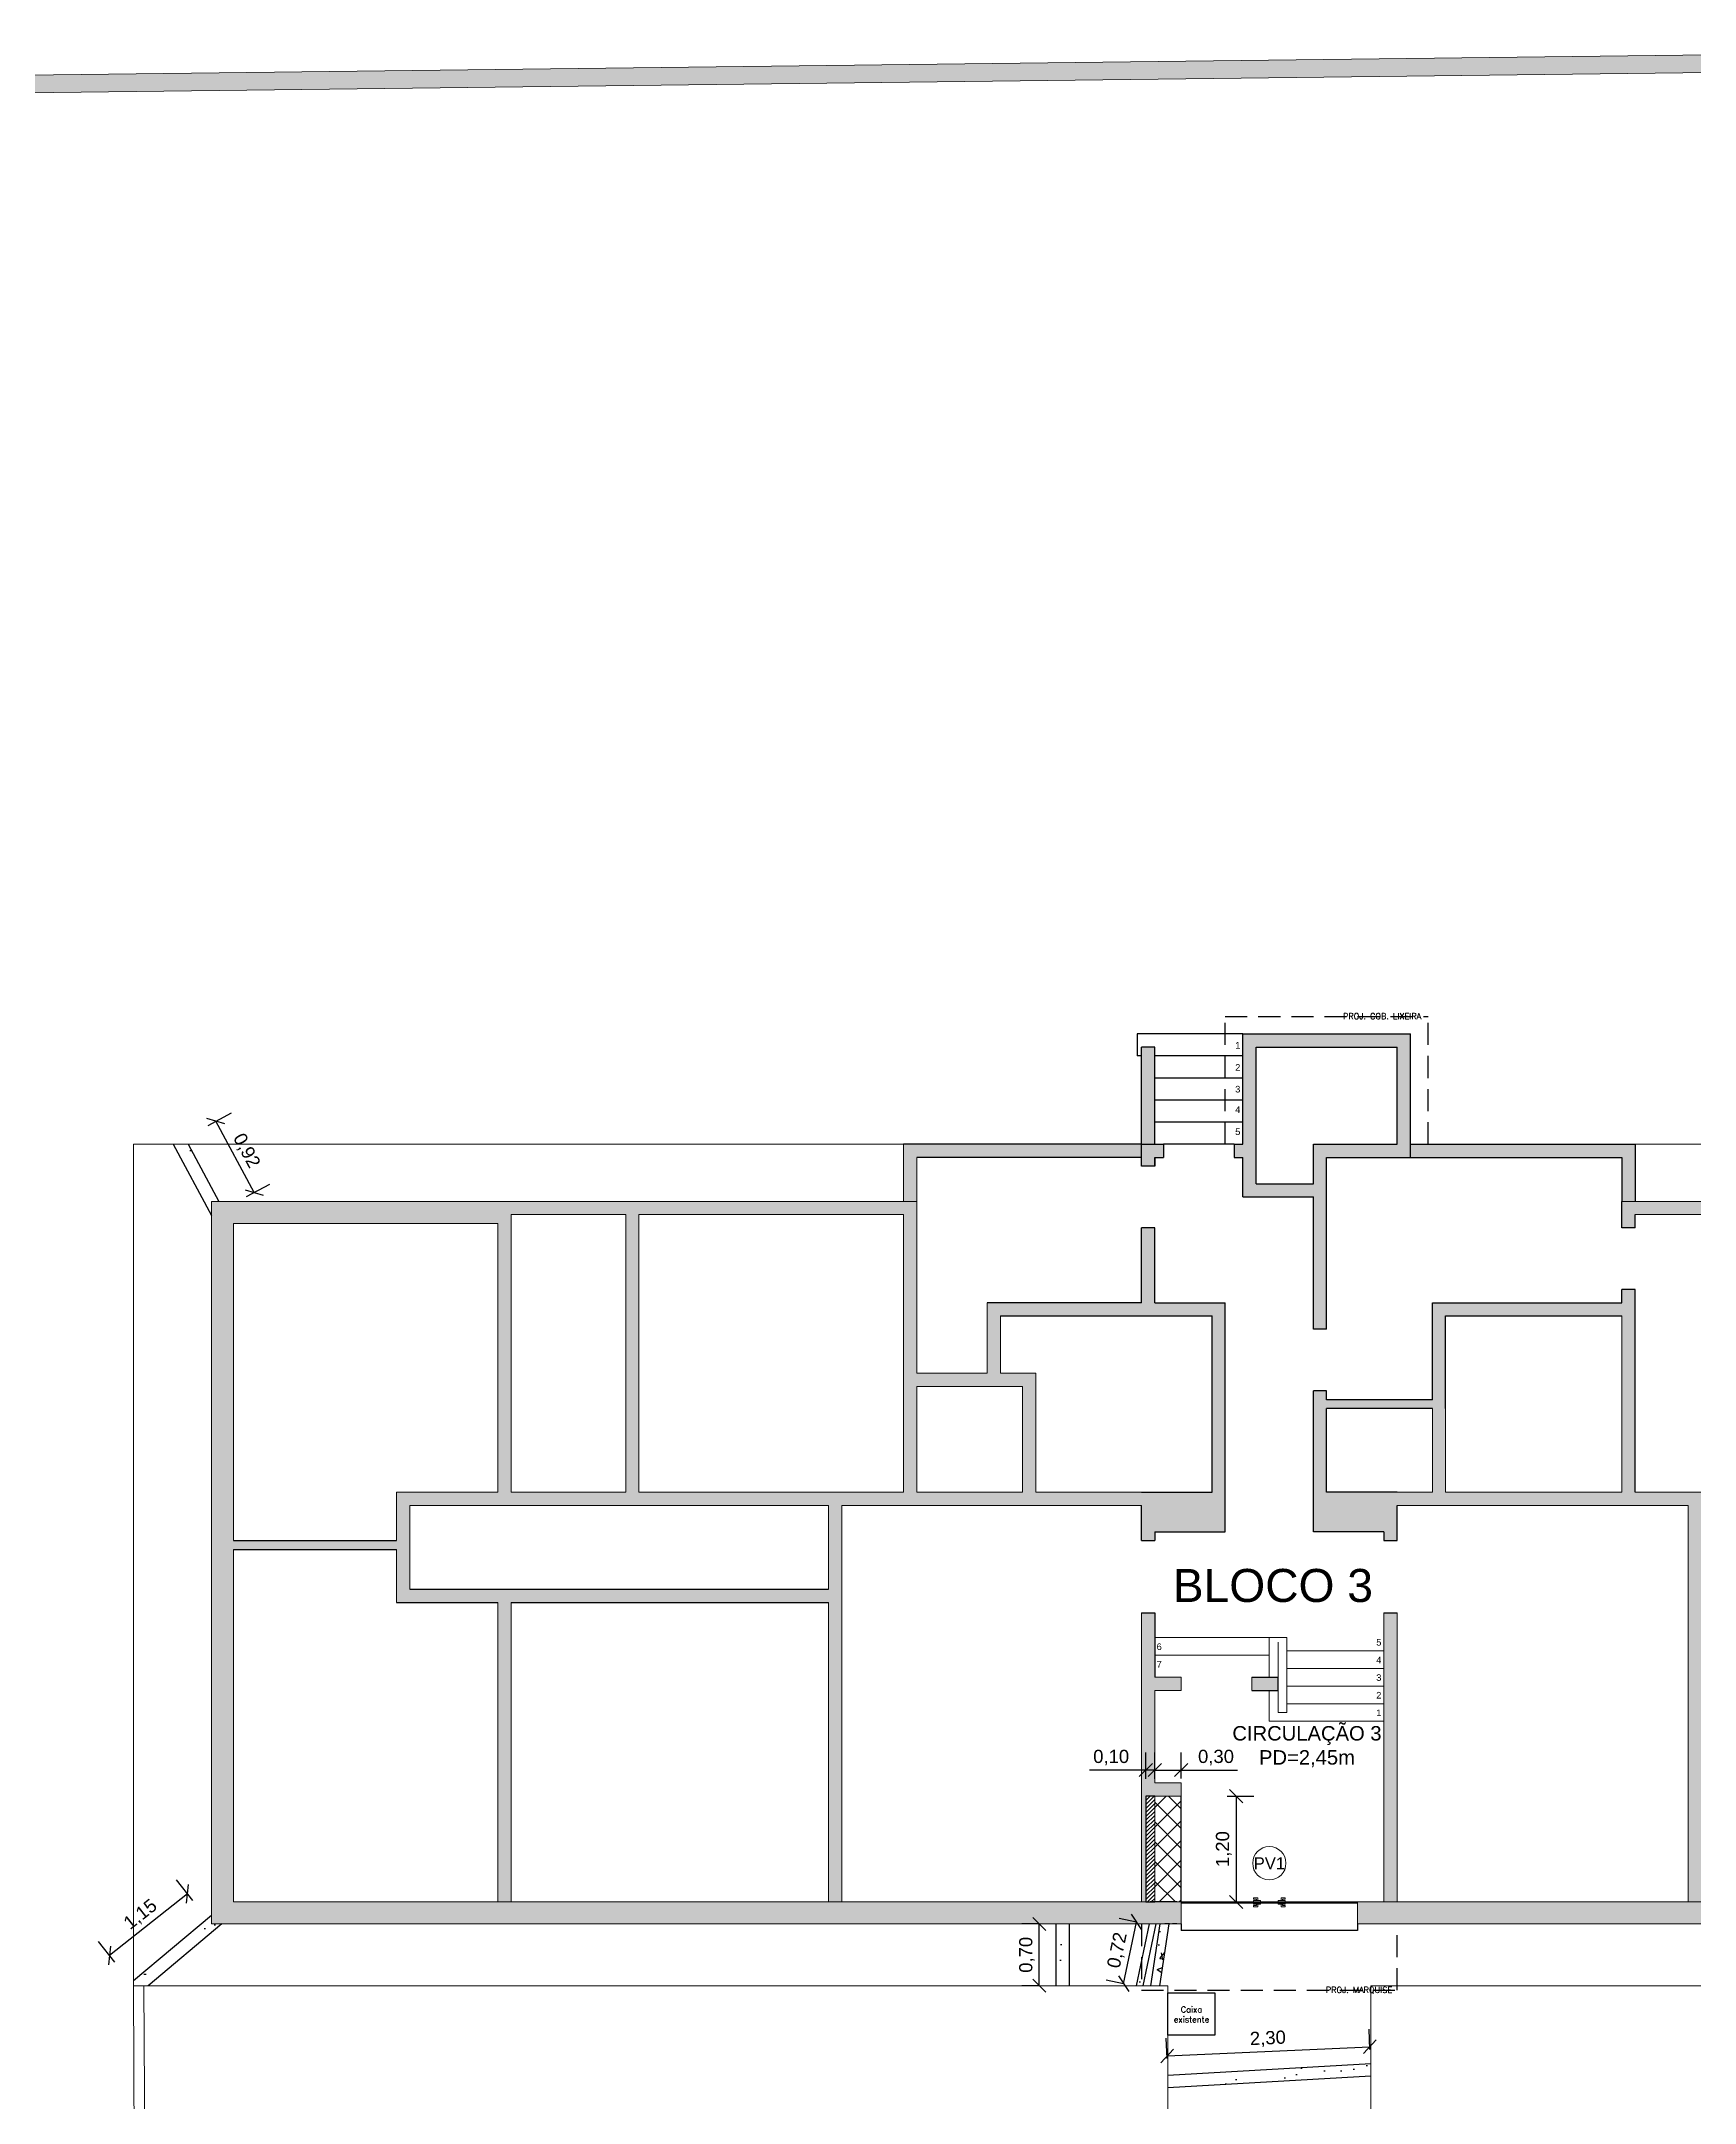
# Model space of a CAD drawing. Extents: x 0 to 11638, y -6007 to 0.
# Drawn here: x 10607.96 to 10626.71, y -5591.37 to -5567.98 of the extents above; entities that cross this region are included whole.
import ezdxf

# ---------------------------------------------------------------- set-up
doc = ezdxf.new("R2010")
doc.units = 0
doc.linetypes.add('CACHE', pattern=[0.375, 0.25, -0.125])
doc.layers.get('0').update_dxf_attribs({"linetype": 'CONTINUOUS'})
doc.layers.get('Defpoints').update_dxf_attribs({"linetype": 'CONTINUOUS'})
for name, color, linetype, lineweight in [('ARQ - Alvenaria Alta', 251, 'CONTINUOUS', 13), ('ARQ - Alvenaria Média-Baixa', 252, 'CONTINUOUS', 20), ('ARQ - Desnível', 8, 'CONTINUOUS', 20), ('ARQ - Escadas', 1, 'CONTINUOUS', 9), ('ARQ - Esquadrias', 1, 'CONTINUOUS', 9), ('ARQ - Guias Calçadas Sarjetas', 254, 'CONTINUOUS', 20), ('ARQ - Textos', 4, 'CONTINUOUS', 5)]:
    doc.layers.add(name, color=color, linetype=linetype, lineweight=lineweight)
doc.layers.add('ARQ - Cotas', color=1, linetype='CONTINUOUS')
doc.layers.add('ARQ - Projeções', color=253, linetype='CACHE')
doc.styles.add('ROMANS', font='romans.shx', dxfattribs={"height": 0.3})
doc.styles.get("Standard").update_dxf_attribs({"font": 'arial.ttf', "height": 0.15})
doc.dimstyles.get("Standard").update_dxf_attribs({"dimtxt": 0.1, "dimasz": 0.15, "dimexe": 0.2, "dimexo": 0.2, "dimgap": 0.05, "dimtad": 1, "dimzin": 0, "dimtxsty": 'STANDARD', "dimblk": 'OBLIQUE', "dimcen": 0.5, "dimclrd": 256, "dimclre": 256, "dimclrt": 256, "dimadec": 0, "dimazin": 0, "dimtfac": 1, "dimtmove": 0, "dimatfit": 3, "dimfxl": 0.1, "dimfxlon": 1, "dimtfillclr": 256, "dimtolj": 1, "dimtzin": 0, "dimlwd": -1, "dimarcsym": 0})
pattern_1 = [(50, (250, 0), (0.910923345, -0.07969543), [0.09525, -1.04775]), (355, (250, 0), (-0.17621711, 0.955284226), [0.0762, -0.83820292]), (100.451445, (250.0759, -0.0066), (0.734706235, 0.87558876), [0.080950044, -0.89045122]), (46.1842, (250, 0.254), (1.3553952, -0.21021164), [0.142875, -1.571625]), (96.635558, (250.113, 0.2365), (1.18702067, 1.23713062), [0.12142512, -1.33567804]), (351.184151, (250, 0.254), (1.18702067, 1.23713062), [0.11429984, -1.25729866]), (21, (250.127, 0.1905), (0.758071956, -0.51132599), [0.09525, -1.04775]), (326, (250.127, 0.1905), (0.30901014, 0.92093983), [0.0762, -0.8382]), (71.451445, (250.1902, 0.1479), (1.067082096, 0.409613844), [0.080950044, -0.89044969]), (37.5, (250, 0), (0.015443016, 0.422775194), [0, -0.82804, 0, -0.8509, 0, -0.841375]), (7.5, (250, 0), (0.334098313, 0.500902874), [0, -0.48514, 0, -0.80899, 0, -0.320675]), (327.5, (249.7168, 0), (0.677952976, -0.02864372), [0, -0.3175, 0, -0.9906, 0, -1.31445]), (317.5, (249.5898, 0), (0.740645907, 0.127132455), [0, -0.41275, 0, -0.65786, 0, -0.93345])]

# ---------------------------------------------------------------- blocks, each defined once
blk = doc.blocks.new('_Oblique')
at = {"layer": 'ARQ - Esquadrias', "color": 0, "lineweight": -2}
blk.add_line((-0.5, -0.5), (0.5, 0.5), dxfattribs=at)
blk = doc.blocks.new('*D1018')
at = {"layer": 'ARQ - Cotas', "lineweight": -2, "transparency": 16777216}
for p, q in [((10609.68, -5589.076), (10609.494, -5588.841)), ((10608.795, -5589.776), (10608.609, -5589.541))]:
    blk.add_line(p, q, dxfattribs=at)
at = {"layer": 'ARQ - Cotas', "transparency": 16777216}
blk.add_line((10609.618, -5588.998), (10608.733, -5589.698), dxfattribs=at)
at = {"layer": 'Defpoints', "color": 0, "lineweight": -2, "transparency": 16777216}
for p in [(10609.889, -5589.341), (10608.733, -5589.698), (10609.004, -5590.041)]:
    blk.add_point(p, dxfattribs=at)
at = {"layer": 'ARQ - Cotas', "transparency": 16777216, "xscale": 0.15, "yscale": 0.15, "zscale": 0.15}
for p, rotation in [((10609.618, -5588.998), 38.34260302707622), ((10608.733, -5589.698), 218.3426030270762)]:
    blk.add_blockref('_Oblique', p, dxfattribs=dict(at, rotation=rotation))
at = {"layer": 'ARQ - Cotas', "lineweight": -2, "transparency": 16777216, "insert": (10609.089, -5589.238), "char_height": 0.15, "attachment_point": 5, "rotation": 38.3426}
blk.add_mtext('\\A1;1,15', dxfattribs=at)
blk = doc.blocks.new('*D1019')
at = {"layer": 'ARQ - Cotas', "lineweight": -2, "transparency": 16777216}
for p, q in [((10609.852, -5580.278), (10610.117, -5580.137)), ((10610.286, -5581.087), (10610.55, -5580.945))]:
    blk.add_line(p, q, dxfattribs=at)
at = {"layer": 'ARQ - Cotas', "transparency": 16777216}
blk.add_line((10610.374, -5581.04), (10609.94, -5580.231), dxfattribs=at)
at = {"layer": 'Defpoints', "color": 0, "lineweight": -2, "transparency": 16777216}
for p in [(10609.94, -5580.231), (10609.456, -5580.491), (10609.889, -5581.3)]:
    blk.add_point(p, dxfattribs=at)
at = {"layer": 'ARQ - Cotas', "transparency": 16777216, "xscale": 0.15, "yscale": 0.15, "zscale": 0.15}
for p, rotation in [((10609.94, -5580.231), 118.203751633837), ((10610.374, -5581.04), 298.203751633837)]:
    blk.add_blockref('_Oblique', p, dxfattribs=dict(at, rotation=rotation))
at = {"layer": 'ARQ - Cotas', "lineweight": -2, "transparency": 16777216, "insert": (10610.281, -5580.569), "char_height": 0.15, "attachment_point": 5, "rotation": 298.2038}
blk.add_mtext('\\A1;0,92', dxfattribs=at)
blk = doc.blocks.new('*D1022')
at = {"layer": 'ARQ - Cotas', "lineweight": -2, "transparency": 16777216}
for p, q in [((10620.383, -5589.319), (10620.187, -5589.278)), ((10620.236, -5590.019), (10620.04, -5589.978))]:
    blk.add_line(p, q, dxfattribs=at)
at = {"layer": 'ARQ - Cotas', "transparency": 16777216}
blk.add_line((10620.236, -5590.019), (10620.383, -5589.319), dxfattribs=at)
at = {"layer": 'Defpoints', "color": 0, "lineweight": -2, "transparency": 16777216}
for p in [(10620.383, -5589.319), (10620.489, -5589.341), (10620.342, -5590.041)]:
    blk.add_point(p, dxfattribs=at)
at = {"layer": 'ARQ - Cotas', "transparency": 16777216, "xscale": 0.15, "yscale": 0.15, "zscale": 0.15}
for p, rotation in [((10620.383, -5589.319), 78.14022087898287), ((10620.236, -5590.019), 258.1402208789829)]:
    blk.add_blockref('_Oblique', p, dxfattribs=dict(at, rotation=rotation))
at = {"layer": 'ARQ - Cotas', "lineweight": -2, "transparency": 16777216, "insert": (10620.172, -5589.64), "char_height": 0.15, "attachment_point": 5, "rotation": 78.1402}
blk.add_mtext('\\A1;0,72', dxfattribs=at)
blk = doc.blocks.new('*D1023')
at = {"layer": 'ARQ - Cotas', "lineweight": -2, "transparency": 16777216}
for p, q in [((10619.28, -5589.341), (10619.08, -5589.341)), ((10619.28, -5590.041), (10619.08, -5590.041))]:
    blk.add_line(p, q, dxfattribs=at)
at = {"layer": 'ARQ - Cotas', "transparency": 16777216}
blk.add_line((10619.28, -5590.041), (10619.28, -5589.341), dxfattribs=at)
at = {"layer": 'Defpoints', "color": 0, "lineweight": -2, "transparency": 16777216}
for p in [(10619.28, -5589.341), (10619.468, -5589.341), (10619.468, -5590.041)]:
    blk.add_point(p, dxfattribs=at)
at = {"layer": 'ARQ - Cotas', "transparency": 16777216, "xscale": 0.15, "yscale": 0.15, "zscale": 0.15}
for p, rotation in [((10619.28, -5589.341), 90), ((10619.28, -5590.041), 270)]:
    blk.add_blockref('_Oblique', p, dxfattribs=dict(at, rotation=rotation))
at = {"layer": 'ARQ - Cotas', "lineweight": -2, "transparency": 16777216, "insert": (10619.14, -5589.691), "char_height": 0.15, "attachment_point": 5, "rotation": 90}
blk.add_mtext('\\A1;0,70', dxfattribs=at)
blk = doc.blocks.new('*D1024')
at = {"layer": 'ARQ - Cotas', "lineweight": -2, "transparency": 16777216}
for p, q in [((10623.03, -5590.766), (10623.02, -5590.534)), ((10620.73, -5590.869), (10620.72, -5590.638))]:
    blk.add_line(p, q, dxfattribs=at)
at = {"layer": 'ARQ - Cotas', "transparency": 16777216}
blk.add_line((10620.729, -5590.838), (10623.029, -5590.734), dxfattribs=at)
at = {"layer": 'Defpoints', "color": 0, "lineweight": -2, "transparency": 16777216}
for p in [(10623.029, -5590.734), (10623.039, -5590.966), (10620.739, -5591.069)]:
    blk.add_point(p, dxfattribs=at)
at = {"layer": 'ARQ - Cotas', "transparency": 16777216, "xscale": 0.15, "yscale": 0.15, "zscale": 0.15}
for p, rotation in [((10620.729, -5590.838), 182.5705686354482), ((10623.029, -5590.734), 2.570568635448222)]:
    blk.add_blockref('_Oblique', p, dxfattribs=dict(at, rotation=rotation))
at = {"layer": 'ARQ - Cotas', "lineweight": -2, "transparency": 16777216, "insert": (10621.873, -5590.646), "char_height": 0.15, "attachment_point": 5, "rotation": 2.5706}
blk.add_mtext('\\A1;2,30', dxfattribs=at)
blk = doc.blocks.new('*D1030')
at = {"layer": 'ARQ - Cotas', "lineweight": -2, "transparency": 16777216}
for p, q in [((10620.589, -5587.691), (10620.589, -5587.394)), ((10620.889, -5587.691), (10620.889, -5587.394))]:
    blk.add_line(p, q, dxfattribs=at)
at = {"layer": 'ARQ - Cotas', "transparency": 16777216}
for p, q in [((10620.589, -5587.594), (10620.889, -5587.594)), ((10620.889, -5587.594), (10621.529, -5587.594))]:
    blk.add_line(p, q, dxfattribs=at)
at = {"layer": 'Defpoints', "color": 0, "lineweight": -2, "transparency": 16777216}
for p in [(10620.889, -5587.594), (10620.589, -5587.891), (10620.889, -5587.891)]:
    blk.add_point(p, dxfattribs=at)
at = {"layer": 'ARQ - Cotas', "transparency": 16777216, "xscale": 0.15, "yscale": 0.15, "zscale": 0.15, "rotation": 180}
blk.add_blockref('_Oblique', (10620.589, -5587.594), dxfattribs=at)
at = {"layer": 'ARQ - Cotas', "transparency": 16777216, "xscale": 0.15, "yscale": 0.15, "zscale": 0.15}
blk.add_blockref('_Oblique', (10620.889, -5587.594), dxfattribs=at)
at = {"layer": 'ARQ - Cotas', "lineweight": -2, "transparency": 16777216, "insert": (10621.284, -5587.453), "char_height": 0.15, "attachment_point": 5}
blk.add_mtext('\\A1;0,30', dxfattribs=at)
blk = doc.blocks.new('*D1031')
at = {"layer": 'ARQ - Cotas', "lineweight": -2, "transparency": 16777216}
for p, q in [((10621.412, -5587.891), (10621.712, -5587.891)), ((10621.412, -5589.091), (10621.712, -5589.091))]:
    blk.add_line(p, q, dxfattribs=at)
at = {"layer": 'ARQ - Cotas', "transparency": 16777216}
blk.add_line((10621.512, -5587.891), (10621.512, -5589.091), dxfattribs=at)
at = {"layer": 'Defpoints', "color": 0, "lineweight": -2, "transparency": 16777216}
for p in [(10620.589, -5587.891), (10620.589, -5589.091), (10621.512, -5589.091)]:
    blk.add_point(p, dxfattribs=at)
at = {"layer": 'ARQ - Cotas', "transparency": 16777216, "xscale": 0.15, "yscale": 0.15, "zscale": 0.15}
for p, rotation in [((10621.512, -5587.891), 90), ((10621.512, -5589.091), 270)]:
    blk.add_blockref('_Oblique', p, dxfattribs=dict(at, rotation=rotation))
at = {"layer": 'ARQ - Cotas', "lineweight": -2, "transparency": 16777216, "insert": (10621.372, -5588.491), "char_height": 0.15, "attachment_point": 5, "rotation": 90}
blk.add_mtext('\\A1;1,20', dxfattribs=at)
blk = doc.blocks.new('*D1034')
at = {"layer": 'ARQ - Cotas', "lineweight": -2, "transparency": 16777216}
for p, q in [((10620.489, -5587.694), (10620.489, -5587.394)), ((10620.589, -5587.694), (10620.589, -5587.394))]:
    blk.add_line(p, q, dxfattribs=at)
at = {"layer": 'ARQ - Cotas', "transparency": 16777216}
for p, q in [((10620.489, -5587.594), (10619.85, -5587.594)), ((10620.589, -5587.594), (10620.489, -5587.594))]:
    blk.add_line(p, q, dxfattribs=at)
at = {"layer": 'Defpoints', "color": 0, "lineweight": -2, "transparency": 16777216}
for p in [(10620.489, -5587.594), (10620.489, -5589.091), (10620.589, -5589.091)]:
    blk.add_point(p, dxfattribs=at)
at = {"layer": 'ARQ - Cotas', "transparency": 16777216, "xscale": 0.15, "yscale": 0.15, "zscale": 0.15, "rotation": 180}
blk.add_blockref('_Oblique', (10620.489, -5587.594), dxfattribs=at)
at = {"layer": 'ARQ - Cotas', "transparency": 16777216, "xscale": 0.15, "yscale": 0.15, "zscale": 0.15}
blk.add_blockref('_Oblique', (10620.589, -5587.594), dxfattribs=at)
at = {"layer": 'ARQ - Cotas', "lineweight": -2, "transparency": 16777216, "insert": (10620.095, -5587.453), "char_height": 0.15, "attachment_point": 5}
blk.add_mtext('\\A1;0,10', dxfattribs=at)

msp = doc.modelspace()

# ---------------------------------------------------------------- hatches: boundary and pattern name
at = {"layer": 'ARQ - Alvenaria Alta', "lineweight": -2}
h = msp.add_hatch(color=7, dxfattribs=at)
h.dxf.hatch_style = 1
h.paths.add_polyline_path([(10621.389, -5582.291), (10620.589, -5582.291), (10620.589, -5581.441), (10620.439, -5581.441), (10620.439, -5582.291), (10618.689, -5582.291), (10618.689, -5583.091), (10617.889, -5583.091), (10617.889, -5581.141), (10609.889, -5581.141), (10609.889, -5589.341), (10620.889, -5589.341), (10620.889, -5589.091), (10620.592, -5589.091), (10610.139, -5589.091), (10610.139, -5585.091), (10611.989, -5585.091), (10611.989, -5585.691), (10613.139, -5585.691), (10613.139, -5589.091), (10613.289, -5589.091), (10613.289, -5585.691), (10616.889, -5585.691), (10616.889, -5589.091), (10617.039, -5589.091), (10617.039, -5584.591), (10620.439, -5584.591), (10620.439, -5584.991), (10620.589, -5584.991), (10620.589, -5584.891), (10621.389, -5584.891)])
h.paths.add_polyline_path([(10620.439, -5584.441), (10619.239, -5584.441), (10619.239, -5583.091), (10618.839, -5583.091), (10618.839, -5582.441), (10621.239, -5582.441), (10621.239, -5584.441)], flags=16)
h.paths.add_polyline_path([(10619.089, -5584.441), (10617.889, -5584.441), (10617.889, -5583.241), (10619.089, -5583.241)], flags=16)
h.paths.add_polyline_path([(10617.739, -5584.441), (10614.739, -5584.441), (10614.739, -5581.291), (10617.739, -5581.291)], flags=16)
h.paths.add_polyline_path([(10616.889, -5584.591), (10616.889, -5585.541), (10612.139, -5585.541), (10612.139, -5584.591)], flags=16)
h.paths.add_polyline_path([(10614.589, -5584.441), (10613.289, -5584.441), (10613.289, -5581.291), (10614.589, -5581.291)], flags=16)
h.paths.add_polyline_path([(10613.139, -5584.441), (10611.989, -5584.441), (10611.989, -5584.991), (10610.139, -5584.991), (10610.139, -5581.391), (10613.139, -5581.391)], flags=16)
h.paths.add_polyline_path([(10620.589, -5585.811), (10620.439, -5585.811), (10620.439, -5589.091), (10620.489, -5589.091), (10620.489, -5587.891), (10620.889, -5587.891), (10620.889, -5587.741), (10620.589, -5587.741), (10620.589, -5586.691), (10620.889, -5586.691), (10620.889, -5586.541), (10620.589, -5586.541)], flags=17)
h.paths.add_polyline_path([(10631.689, -5584.441), (10630.539, -5584.441), (10630.539, -5581.391), (10633.539, -5581.391), (10633.539, -5589.091), (10622.889, -5589.091), (10622.889, -5589.341), (10633.789, -5589.341), (10633.789, -5581.141), (10625.889, -5581.141), (10625.889, -5581.441), (10626.039, -5581.441), (10626.039, -5581.291), (10628.939, -5581.291), (10628.939, -5584.441), (10626.039, -5584.441), (10626.039, -5582.141), (10625.889, -5582.141), (10625.889, -5582.291), (10623.739, -5582.291), (10623.739, -5583.391), (10622.539, -5583.391), (10622.539, -5583.291), (10622.389, -5583.291), (10622.389, -5584.891), (10623.189, -5584.891), (10623.189, -5584.991), (10623.339, -5584.991), (10623.339, -5584.591), (10626.639, -5584.591), (10626.639, -5589.091), (10626.789, -5589.091), (10626.789, -5585.691), (10630.389, -5585.691), (10630.389, -5589.091), (10630.539, -5589.091), (10630.539, -5585.691), (10631.689, -5585.691), (10631.689, -5585.091), (10633.539, -5585.091), (10633.539, -5584.991), (10631.689, -5584.991)])
h.paths.add_polyline_path([(10622.539, -5584.441), (10622.539, -5583.491), (10623.739, -5583.491), (10623.739, -5584.441), (10623.339, -5584.441)], flags=16)
h.paths.add_polyline_path([(10623.889, -5584.441), (10623.889, -5582.441), (10625.889, -5582.441), (10625.889, -5584.441)], flags=16)
h.paths.add_polyline_path([(10626.789, -5584.591), (10631.539, -5584.591), (10631.539, -5585.541), (10626.789, -5585.541)], flags=16)
h.paths.add_polyline_path([(10629.089, -5584.441), (10629.089, -5581.291), (10630.389, -5581.291), (10630.389, -5584.441)], flags=16)
h.paths.add_polyline_path([(10620.689, -5580.491), (10620.439, -5580.491), (10620.439, -5580.741), (10620.589, -5580.741), (10620.589, -5580.641), (10620.689, -5580.641)])
h.paths.add_polyline_path([(10623.489, -5579.241), (10621.589, -5579.241), (10621.589, -5580.491), (10621.489, -5580.491), (10621.489, -5580.641), (10621.589, -5580.641), (10621.589, -5581.091), (10622.389, -5581.091), (10622.389, -5582.591), (10622.539, -5582.591), (10622.539, -5580.641), (10623.489, -5580.641)])
h.paths.add_polyline_path([(10621.739, -5579.391), (10623.339, -5579.391), (10623.339, -5580.491), (10622.389, -5580.491), (10622.389, -5580.941), (10621.739, -5580.941)], flags=16)
h = msp.add_hatch(color=7, dxfattribs=at)
h.dxf.hatch_style = 1
h.paths.add_polyline_path([(10621.989, -5586.541), (10621.689, -5586.541), (10621.689, -5586.691), (10621.989, -5586.691)])
h.paths.add_polyline_path([(10623.339, -5585.811), (10623.189, -5585.811), (10623.189, -5589.091), (10623.339, -5589.091)])
h = msp.add_hatch(dxfattribs=at)
h.set_pattern_fill('ANSI31', color=256, scale=0.01)
h.set_pattern_definition([(45, (313.418, -3.504837), (-0.0224506403, 0.0224506403), [])])
h.paths.add_polyline_path([(10620.589, -5587.891), (10620.489, -5587.891), (10620.489, -5589.091), (10620.589, -5589.091)])
at = {"layer": 'ARQ - Alvenaria Média-Baixa', "lineweight": -2}
h = msp.add_hatch(color=256, dxfattribs=at)
h.dxf.hatch_style = 1
h.paths.add_polyline_path([(10620.439, -5580.491), (10617.739, -5580.491), (10617.739, -5581.141), (10617.889, -5581.141), (10617.889, -5580.641), (10620.439, -5580.641)])
h.paths.add_polyline_path([(10620.589, -5579.391), (10620.439, -5579.391), (10620.439, -5580.491), (10620.589, -5580.491)])
h.paths.add_polyline_path([(10626.039, -5580.491), (10623.489, -5580.491), (10623.489, -5580.641), (10625.889, -5580.641), (10625.889, -5581.141), (10626.039, -5581.141)])
at = {"layer": 'ARQ - Cotas', "lineweight": -2}
h = msp.add_hatch(color=7, dxfattribs=at)
h.dxf.hatch_style = 1
edge = h.paths.add_edge_path()
edge.add_line((10639.449, -5568.178), (10639.449, -5599.764))
edge.add_line((10639.449, -5599.764), (10639.649, -5599.764))
edge.add_line((10639.649, -5599.764), (10639.649, -5567.975))
edge.add_line((10639.649, -5567.975), (10540.165, -5569.184))
edge.add_line((10540.165, -5569.184), (10540.365, -5592.707))
edge.add_arc((10544.127, -5592.707), 3.762, 180, 236.9357)
edge.add_line((10542.074, -5595.86), (10542.118, -5595.868))
edge.add_line((10542.118, -5595.868), (10542.155, -5595.673))
edge.add_arc((10544.127, -5592.707), 3.562, 179.9865, 236.3823, ccw=False)
edge.add_line((10540.565, -5592.706), (10540.366, -5569.382))
edge.add_line((10540.366, -5569.382), (10639.449, -5568.178))
h.paths.add_polyline_path([(10639.537, -5598.013), (10639.537, -5597.919)], flags=16)
at = {"layer": 'ARQ - Cotas', "lineweight": -2, "true_color": 0x000000}
h = msp.add_hatch(dxfattribs=at)
h.set_pattern_fill('AR-CONC', color=18, scale=0.005)
h.set_pattern_definition(pattern_1)
h.paths.add_polyline_path([(10609.626, -5580.491), (10609.456, -5580.491), (10609.889, -5581.3), (10609.889, -5581.141), (10609.975, -5581.141)])
h = msp.add_hatch(dxfattribs=at)
h.set_pattern_fill('AR-CONC', color=18, scale=0.005)
h.set_pattern_definition(pattern_1)
h.paths.add_polyline_path([(10610.006, -5589.341), (10609.889, -5589.341), (10609.889, -5589.243), (10609.004, -5589.985), (10609.004, -5590.041), (10609.171, -5590.041)])
h = msp.add_hatch(dxfattribs=at)
h.set_pattern_fill('AR-CONC', color=18, scale=0.005)
h.set_pattern_definition(pattern_1)
h.paths.add_polyline_path([(10619.618, -5589.341), (10619.468, -5589.341), (10619.468, -5590.041), (10619.618, -5590.041)])
h = msp.add_hatch(dxfattribs=at)
h.set_pattern_fill('AR-CONC', color=18, scale=0.005)
h.set_pattern_definition([(50, (281.718, 0.2071), (0.910923345, -0.07969543), [0.09525, -1.04775]), (355, (281.718, 0.2071), (-0.17621711, 0.955284226), [0.0762, -0.83820292]), (100.451445, (281.7939, 0.20046), (0.734706235, 0.87558876), [0.080950044, -0.89045122]), (46.1842, (281.718, 0.4611), (1.3553952, -0.21021164), [0.142875, -1.571625]), (96.635558, (281.831, 0.4436), (1.18702067, 1.23713062), [0.12142512, -1.33567804]), (351.184151, (281.718, 0.4611), (1.18702067, 1.23713062), [0.11429984, -1.25729866]), (21, (281.845, 0.3976), (0.758071956, -0.51132599), [0.09525, -1.04775]), (326, (281.845, 0.3976), (0.30901014, 0.92093983), [0.0762, -0.8382]), (71.451445, (281.9082, 0.355), (1.067082096, 0.409613844), [0.080950044, -0.89044969]), (37.5, (281.718, 0.2071), (0.015443016, 0.422775194), [0, -0.82804, 0, -0.8509, 0, -0.841375]), (7.5, (281.718, 0.2071), (0.334098313, 0.500902874), [0, -0.48514, 0, -0.80899, 0, -0.320675]), (327.5, (281.43478, 0.2071), (0.677952976, -0.02864372), [0, -0.3175, 0, -0.9906, 0, -1.31445]), (317.5, (281.3078, 0.2071), (0.740645907, 0.127132455), [0, -0.41275, 0, -0.65786, 0, -0.93345])])
h.paths.add_polyline_path([(10620.606, -5589.341), (10620.531, -5589.341), (10620.384, -5590.041), (10620.459, -5590.041)])
h = msp.add_hatch(dxfattribs=at)
h.set_pattern_fill('AR-CONC', color=18, scale=0.005)
h.set_pattern_definition(pattern_1)
h.paths.add_polyline_path([(10620.752, -5589.341), (10620.651, -5589.341), (10620.546, -5590.041), (10620.647, -5590.041)])
h = msp.add_hatch(dxfattribs=at)
h.set_pattern_fill('AR-CONC', color=18, scale=0.005)
h.set_pattern_definition(pattern_1)
h.paths.add_polyline_path([(10623.039, -5591.064), (10623.039, -5590.924), (10620.739, -5591.058), (10620.739, -5591.198)])
at = {"layer": 'ARQ - Desnível', "lineweight": -2}
h = msp.add_hatch(dxfattribs=at)
h.set_pattern_fill('ANSI37', color=256, scale=0.05)
h.set_pattern_definition([(45, (313.418, -3.50484), (-0.1122532015, 0.1122532015), []), (135, (313.418, -3.50484), (-0.1122532015, -0.1122532015), [])])
h.paths.add_polyline_path([(10620.889, -5587.891), (10620.589, -5587.891), (10620.589, -5589.091), (10620.889, -5589.091)])

# ---------------------------------------------------------------- linework, layer by layer
at = {"lineweight": -2}
for p, q in [((10620.839, -5589.091), (10620.539, -5589.091)), ((10620.754, -5589.341), (10620.704, -5589.341)), ((10620.757, -5589.341), (10620.707, -5589.341)), ((10620.839, -5589.341), (10620.789, -5589.341)), ((10620.739, -5590.121), (10621.269, -5590.121)), ((10620.739, -5590.601), (10620.739, -5590.121)), ((10621.269, -5590.121), (10621.269, -5590.601)), ((10621.269, -5590.601), (10620.739, -5590.601))]:
    msp.add_line(p, q, dxfattribs=at)
at = {"layer": 'ARQ - Alvenaria Alta'}
for p, q in [((10639.649, -5567.975), (10540.165, -5569.184)), ((10639.449, -5568.178), (10540.366, -5569.382)), ((10611.989, -5584.991), (10611.989, -5584.441)), ((10612.139, -5585.541), (10612.139, -5584.591)), ((10616.889, -5585.541), (10616.889, -5584.591)), ((10617.039, -5589.091), (10617.039, -5584.591)), ((10626.639, -5589.091), (10626.639, -5584.591)), ((10611.989, -5585.691), (10611.989, -5585.091)), ((10613.139, -5589.091), (10613.139, -5585.691)), ((10613.289, -5589.091), (10613.289, -5585.691)), ((10616.889, -5589.091), (10616.889, -5585.691)), ((10620.439, -5589.091), (10620.439, -5585.811)), ((10623.189, -5589.091), (10623.189, -5585.811)), ((10623.339, -5589.091), (10623.339, -5585.811)), ((10620.589, -5586.541), (10620.889, -5586.541)), ((10620.889, -5586.691), (10620.889, -5586.541)), ((10621.689, -5586.691), (10621.689, -5586.541)), ((10620.589, -5587.741), (10620.589, -5586.691)), ((10620.589, -5586.691), (10620.889, -5586.691)), ((10620.589, -5589.091), (10620.589, -5587.891)), ((10620.889, -5587.891), (10620.889, -5587.741))]:
    msp.add_line(p, q, dxfattribs=at)
at = {"layer": 'ARQ - Alvenaria Alta', "lineweight": -2}
for p, q in [((10621.589, -5580.491), (10621.589, -5579.241)), ((10621.589, -5579.241), (10623.489, -5579.241)), ((10623.489, -5580.641), (10623.489, -5579.241)), ((10621.739, -5580.941), (10621.739, -5579.391)), ((10621.739, -5579.391), (10623.339, -5579.391)), ((10623.339, -5580.491), (10623.339, -5579.391)), ((10609.626, -5580.491), (10609.975, -5581.141)), ((10620.439, -5580.741), (10620.439, -5580.491)), ((10620.439, -5580.491), (10620.689, -5580.491)), ((10620.589, -5580.641), (10620.689, -5580.641)), ((10620.589, -5580.741), (10620.589, -5580.641)), ((10620.589, -5580.641), (10620.589, -5580.741)), ((10620.689, -5580.491), (10620.689, -5580.641)), ((10621.489, -5580.491), (10621.589, -5580.491)), ((10621.489, -5580.491), (10621.489, -5580.641)), ((10621.489, -5580.641), (10621.589, -5580.641)), ((10621.589, -5581.091), (10621.589, -5580.641)), ((10622.389, -5580.941), (10622.389, -5580.491)), ((10622.389, -5580.491), (10623.339, -5580.491)), ((10622.539, -5582.591), (10622.539, -5580.641)), ((10622.539, -5580.641), (10623.489, -5580.641)), ((10620.589, -5580.741), (10620.439, -5580.741)), ((10621.739, -5580.941), (10622.389, -5580.941)), ((10621.589, -5581.091), (10622.389, -5581.091)), ((10622.389, -5582.591), (10622.389, -5581.091)), ((10625.889, -5581.441), (10625.889, -5581.141)), ((10626.039, -5581.441), (10626.039, -5581.291)), ((10620.439, -5582.291), (10620.439, -5581.441)), ((10620.589, -5581.441), (10620.439, -5581.441)), ((10620.589, -5582.291), (10620.589, -5581.441)), ((10626.039, -5581.441), (10625.889, -5581.441)), ((10620.439, -5582.291), (10618.689, -5582.291)), ((10620.589, -5582.291), (10621.389, -5582.291)), ((10621.389, -5584.891), (10621.389, -5582.291)), ((10623.739, -5583.391), (10623.739, -5582.291)), ((10623.739, -5582.291), (10625.889, -5582.291)), ((10625.889, -5582.291), (10625.889, -5582.141)), ((10626.039, -5582.141), (10625.889, -5582.141)), ((10626.039, -5584.441), (10626.039, -5582.141)), ((10618.839, -5582.441), (10621.239, -5582.441)), ((10621.239, -5584.441), (10621.239, -5582.441)), ((10622.539, -5582.591), (10622.389, -5582.591)), ((10623.889, -5583.491), (10623.889, -5582.441)), ((10623.889, -5582.441), (10625.889, -5582.441)), ((10622.539, -5583.291), (10622.389, -5583.291)), ((10622.389, -5584.891), (10622.389, -5583.291)), ((10622.539, -5583.391), (10622.539, -5583.291)), ((10623.739, -5583.391), (10622.539, -5583.391)), ((10623.739, -5583.491), (10622.539, -5583.491)), ((10622.539, -5584.441), (10622.539, -5583.491)), ((10620.439, -5584.441), (10621.239, -5584.441)), ((10623.339, -5584.441), (10622.539, -5584.441)), ((10620.439, -5584.991), (10620.439, -5584.591)), ((10623.339, -5584.991), (10623.339, -5584.591)), ((10620.589, -5584.891), (10620.589, -5584.991)), ((10620.589, -5584.891), (10621.389, -5584.891)), ((10623.189, -5584.891), (10622.389, -5584.891)), ((10623.189, -5584.891), (10623.189, -5584.991)), ((10610.139, -5584.991), (10611.989, -5584.991)), ((10610.139, -5585.091), (10611.989, -5585.091)), ((10620.439, -5584.991), (10620.589, -5584.991)), ((10623.189, -5584.991), (10623.339, -5584.991)), ((10612.139, -5585.541), (10616.889, -5585.541)), ((10611.989, -5585.691), (10613.139, -5585.691)), ((10613.289, -5585.691), (10616.889, -5585.691)), ((10620.439, -5585.811), (10620.589, -5585.811)), ((10620.589, -5585.811), (10620.589, -5586.541)), ((10623.189, -5585.811), (10623.339, -5585.811)), ((10621.689, -5586.541), (10621.989, -5586.541)), ((10621.989, -5586.691), (10621.989, -5586.541)), ((10621.689, -5586.691), (10621.989, -5586.691)), ((10620.589, -5587.891), (10620.489, -5587.891)), ((10620.489, -5587.891), (10620.489, -5589.091)), ((10620.489, -5589.091), (10620.589, -5589.091)), ((10609.889, -5589.243), (10609.004, -5589.985)), ((10610.006, -5589.341), (10609.171, -5590.041)), ((10619.468, -5589.341), (10619.468, -5590.041)), ((10619.618, -5589.341), (10619.618, -5590.041)), ((10620.384, -5590.041), (10620.531, -5589.341)), ((10620.459, -5590.041), (10620.606, -5589.341)), ((10620.546, -5590.041), (10620.651, -5589.341)), ((10620.647, -5590.041), (10620.752, -5589.341)), ((10620.739, -5591.058), (10623.039, -5590.924)), ((10620.739, -5591.198), (10623.039, -5591.064))]:
    msp.add_line(p, q, dxfattribs=at)
at = {"layer": 'ARQ - Alvenaria Alta', "ltscale": 0.01, "transparency": 33554684}
for p, q in [((10617.889, -5581.141), (10609.889, -5581.141)), ((10609.889, -5589.341), (10609.889, -5581.141)), ((10617.889, -5583.091), (10617.889, -5581.141)), ((10633.789, -5581.141), (10625.889, -5581.141)), ((10613.139, -5581.391), (10610.139, -5581.391)), ((10610.139, -5584.991), (10610.139, -5581.391)), ((10613.139, -5584.441), (10613.139, -5581.391)), ((10614.589, -5581.291), (10613.289, -5581.291)), ((10613.289, -5584.441), (10613.289, -5581.291)), ((10614.589, -5584.441), (10614.589, -5581.291)), ((10617.739, -5581.291), (10614.739, -5581.291)), ((10614.739, -5584.441), (10614.739, -5581.291)), ((10617.739, -5584.441), (10617.739, -5581.291)), ((10628.939, -5581.291), (10626.039, -5581.291)), ((10618.689, -5583.091), (10618.689, -5582.291)), ((10618.839, -5583.091), (10618.839, -5582.441)), ((10623.889, -5584.441), (10623.889, -5582.441)), ((10625.889, -5584.441), (10625.889, -5582.441)), ((10618.689, -5583.091), (10617.889, -5583.091)), ((10619.089, -5583.241), (10617.889, -5583.241)), ((10617.889, -5584.441), (10617.889, -5583.241)), ((10619.239, -5583.091), (10618.839, -5583.091)), ((10619.089, -5584.441), (10619.089, -5583.241)), ((10619.239, -5584.441), (10619.239, -5583.091)), ((10623.739, -5584.441), (10623.739, -5583.491)), ((10613.139, -5584.441), (10611.989, -5584.441)), ((10614.589, -5584.441), (10613.289, -5584.441)), ((10617.739, -5584.441), (10614.739, -5584.441)), ((10619.089, -5584.441), (10617.889, -5584.441)), ((10620.439, -5584.441), (10619.239, -5584.441)), ((10623.339, -5584.441), (10623.739, -5584.441)), ((10623.889, -5584.441), (10625.889, -5584.441)), ((10626.039, -5584.441), (10628.939, -5584.441)), ((10616.889, -5584.591), (10612.139, -5584.591)), ((10620.439, -5584.591), (10617.039, -5584.591)), ((10623.339, -5584.591), (10626.639, -5584.591)), ((10610.139, -5589.091), (10610.139, -5585.091)), ((10620.889, -5587.741), (10620.589, -5587.741)), ((10620.889, -5587.891), (10620.589, -5587.891)), ((10620.889, -5589.091), (10610.139, -5589.091)), ((10620.889, -5589.091), (10620.889, -5589.341)), ((10633.539, -5589.091), (10622.889, -5589.091)), ((10622.889, -5589.091), (10622.889, -5589.341)), ((10620.889, -5589.341), (10609.889, -5589.341)), ((10633.789, -5589.341), (10622.889, -5589.341))]:
    msp.add_line(p, q, dxfattribs=at)
at = {"layer": 'ARQ - Alvenaria Média-Baixa', "lineweight": -2}
for p, q in [((10620.439, -5580.491), (10620.439, -5579.391)), ((10620.589, -5579.391), (10620.439, -5579.391)), ((10620.589, -5580.491), (10620.589, -5579.391)), ((10620.439, -5580.491), (10617.739, -5580.491)), ((10620.439, -5580.641), (10617.889, -5580.641)), ((10623.489, -5580.491), (10626.039, -5580.491)), ((10623.489, -5580.641), (10625.889, -5580.641)), ((10625.889, -5580.641), (10625.889, -5581.141)), ((10626.039, -5580.491), (10626.039, -5581.141))]:
    msp.add_line(p, q, dxfattribs=at)
at = {"layer": 'ARQ - Alvenaria Média-Baixa', "ltscale": 0.01, "transparency": 33554684}
for p, q in [((10617.739, -5581.141), (10617.739, -5580.491)), ((10617.889, -5581.141), (10617.889, -5580.641))]:
    msp.add_line(p, q, dxfattribs=at)
at = {"layer": 'ARQ - Alvenaria Média-Baixa'}
for p, q in [((10621.889, -5586.541), (10621.889, -5586.091)), ((10622.089, -5586.091), (10621.889, -5586.091)), ((10622.089, -5586.941), (10622.089, -5586.091)), ((10621.989, -5586.941), (10621.989, -5586.141)), ((10622.089, -5586.941), (10621.989, -5586.941))]:
    msp.add_line(p, q, dxfattribs=at)
at = {"layer": 'ARQ - Cotas', "color": 18, "lineweight": -2, "true_color": 0x000000}
msp.add_line((10609.456, -5580.491), (10609.889, -5581.3), dxfattribs=at)
at = {"layer": 'ARQ - Cotas', "lineweight": -2}
for p, q in [((10620.889, -5589.091), (10622.889, -5589.091)), ((10620.889, -5589.101), (10622.889, -5589.101)), ((10621.889, -5589.091), (10621.889, -5589.101))]:
    msp.add_line(p, q, dxfattribs=at)
at = {"layer": 'ARQ - Desnível', "lineweight": -2}
for p, q in [((10620.889, -5589.091), (10620.889, -5587.891)), ((10620.889, -5589.341), (10620.889, -5589.415)), ((10622.889, -5589.341), (10622.889, -5589.416)), ((10622.889, -5589.416), (10620.889, -5589.416))]:
    msp.add_line(p, q, dxfattribs=at)
at = {"layer": 'ARQ - Escadas', "lineweight": -2}
for p, q in [((10621.589, -5579.241), (10620.389, -5579.241)), ((10620.389, -5579.241), (10620.389, -5579.491)), ((10620.439, -5579.491), (10620.389, -5579.491)), ((10621.589, -5579.491), (10620.589, -5579.491)), ((10621.589, -5579.741), (10620.589, -5579.741)), ((10621.589, -5579.991), (10620.589, -5579.991)), ((10621.589, -5580.241), (10620.589, -5580.241)), ((10621.489, -5580.491), (10620.689, -5580.491))]:
    msp.add_line(p, q, dxfattribs=at)
at = {"layer": 'ARQ - Escadas'}
for p, q in [((10621.889, -5586.091), (10620.589, -5586.091)), ((10620.589, -5586.291), (10621.889, -5586.291)), ((10622.089, -5586.241), (10623.189, -5586.241)), ((10622.089, -5586.441), (10623.189, -5586.441)), ((10621.889, -5587.041), (10621.889, -5586.691)), ((10622.089, -5586.641), (10623.189, -5586.641)), ((10622.089, -5586.841), (10623.189, -5586.841)), ((10621.889, -5587.041), (10623.189, -5587.041))]:
    msp.add_line(p, q, dxfattribs=at)
at = {"layer": 'ARQ - Esquadrias'}
for p, q in [((10621.709, -5589.061), (10621.709, -5589.046)), ((10621.709, -5589.046), (10621.757, -5589.046)), ((10621.709, -5589.061), (10621.742, -5589.061)), ((10621.709, -5589.091), (10621.709, -5589.076)), ((10621.709, -5589.076), (10621.789, -5589.076)), ((10621.709, -5589.101), (10621.709, -5589.116)), ((10621.709, -5589.116), (10621.789, -5589.116)), ((10621.709, -5589.131), (10621.742, -5589.131)), ((10621.709, -5589.131), (10621.709, -5589.146)), ((10621.742, -5589.076), (10621.742, -5589.061)), ((10621.742, -5589.116), (10621.742, -5589.131)), ((10621.757, -5589.076), (10621.757, -5589.046)), ((10621.757, -5589.116), (10621.757, -5589.146)), ((10621.789, -5589.091), (10621.789, -5589.076)), ((10621.789, -5589.101), (10621.789, -5589.116)), ((10621.989, -5589.091), (10621.989, -5589.076)), ((10622.069, -5589.076), (10621.989, -5589.076)), ((10621.989, -5589.101), (10621.989, -5589.116)), ((10622.069, -5589.116), (10621.989, -5589.116)), ((10622.069, -5589.046), (10622.022, -5589.046)), ((10622.022, -5589.076), (10622.022, -5589.046)), ((10622.022, -5589.116), (10622.022, -5589.146)), ((10622.069, -5589.061), (10622.037, -5589.061)), ((10622.037, -5589.076), (10622.037, -5589.061)), ((10622.037, -5589.116), (10622.037, -5589.131)), ((10622.069, -5589.131), (10622.037, -5589.131)), ((10622.069, -5589.061), (10622.069, -5589.046)), ((10622.069, -5589.091), (10622.069, -5589.076)), ((10622.069, -5589.101), (10622.069, -5589.116)), ((10622.069, -5589.131), (10622.069, -5589.146)), ((10621.709, -5589.146), (10621.757, -5589.146)), ((10622.069, -5589.146), (10622.022, -5589.146))]:
    msp.add_line(p, q, dxfattribs=at)
at = {"layer": 'ARQ - Guias Calçadas Sarjetas', "ltscale": 0.01, "transparency": 33554684}
for p, q in [((10609.004, -5590.041), (10609.004, -5580.491)), ((10617.739, -5580.491), (10609.004, -5580.491)), ((10626.039, -5580.491), (10634.774, -5580.491)), ((10609.004, -5590.041), (10609.051, -5599.71)), ((10620.739, -5590.041), (10609.004, -5590.041)), ((10609.124, -5590.041), (10609.171, -5599.71)), ((10620.739, -5590.041), (10620.739, -5599.654)), ((10623.039, -5590.041), (10623.039, -5599.643)), ((10634.774, -5590.041), (10623.039, -5590.041))]:
    msp.add_line(p, q, dxfattribs=at)
at = {"layer": 'ARQ - Projeções', "lineweight": -2}
for p, q in [((10621.389, -5579.041), (10623.689, -5579.041)), ((10621.389, -5580.491), (10621.389, -5579.041)), ((10623.689, -5580.491), (10623.689, -5579.041)), ((10620.439, -5589.341), (10620.439, -5590.091)), ((10623.339, -5590.091), (10623.339, -5589.341)), ((10620.439, -5590.091), (10623.339, -5590.091))]:
    msp.add_line(p, q, dxfattribs=at)
at = {"layer": 'ARQ - Textos', "linetype": 'Continuous'}
msp.add_circle((10621.889, -5588.652), 0.189, dxfattribs=at)

# ---------------------------------------------------------------- texts
at = {"lineweight": -2, "insert": (10620.297, -5590.278), "char_height": 0.0675, "attachment_point": 1, "style": 'ROMANS'}
msp.add_mtext_dynamic_manual_height_columns('\\pxqc;Caixa\\Pexistente', width=1.41912, gutter_width=13.5, heights=[0], dxfattribs=at)
at = {"layer": 'ARQ - Escadas', "char_height": 0.075, "attachment_point": 5}
for s, insert in [('1', (10621.531, -5579.37)), ('2', (10621.531, -5579.621)), ('3', (10621.531, -5579.868)), ('4', (10621.531, -5580.099)), ('5', (10621.531, -5580.35)), ('6', (10620.64, -5586.195)), ('4', (10623.131, -5586.345)), ('5', (10623.131, -5586.145)), ('7', (10620.64, -5586.395)), ('3', (10623.131, -5586.545)), ('2', (10623.131, -5586.745)), ('1', (10623.131, -5586.945))]:
    msp.add_mtext(s, dxfattribs=dict(at, insert=insert))
at = {"layer": 'ARQ - Projeções', "lineweight": -2, "char_height": 0.0675, "attachment_point": 1, "style": 'ROMANS'}
for s, insert in [('\\pxqc;PROJ. COB. LIXEIRA', (10622.459, -5579.006)), ('\\pxqc;PROJ. MARQUISE', (10622.197, -5590.056))]:
    msp.add_mtext_dynamic_manual_height_columns(s, width=1.41912, gutter_width=13.5, heights=[0], dxfattribs=dict(at, insert=insert))
at = {"layer": 'ARQ - Textos', "linetype": 'Continuous', "attachment_point": 1}
for s, width, gutter_width, insert, char_height in [('BLOCO 3', 20.35412, 5.023, (10620.794, -5585.312), 0.375), ('\\pxqc;CIRCULAÇÃO 3\\PPD=2,45m', 4.09377, 0.82, (10620.269, -5587.095), 0.16392)]:
    msp.add_mtext_dynamic_manual_height_columns(s, width=width, gutter_width=gutter_width, heights=[0], dxfattribs=dict(at, insert=insert, char_height=char_height))
at = {"layer": 'ARQ - Textos', "color": 4, "linetype": 'Continuous', "insert": (10621.89, -5588.652), "char_height": 0.135, "attachment_point": 5}
msp.add_mtext('PV1', dxfattribs=at)

# ---------------------------------------------------------------- dimensions: what is measured, and where the dimension line sits
at = {"layer": 'ARQ - Cotas', "lineweight": -2}
for p1, p2, distance, picture, middle in [((10609.889, -5581.3), (10609.456, -5580.491), -0.55, '*D1019', (10610.281, -5580.569)), ((10620.342, -5590.041), (10620.489, -5589.341), 0.109, '*D1022', (10620.172, -5589.64)), ((10620.739, -5591.069), (10623.039, -5590.966), 0.232, '*D1024', (10621.873, -5590.646))]:
    dim = msp.add_aligned_dim(p1=p1, p2=p2, distance=distance, dimstyle='STANDARD', dxfattribs=at)
    dim.commit()
    dim.dimension.update_dxf_attribs({"geometry": picture, "text_midpoint": middle})
for base, p1, p2, picture, middle in [((10620.489, -5587.594), (10620.589, -5589.091), (10620.489, -5589.091), '*D1034', (10620.095, -5587.453)), ((10620.889, -5587.594), (10620.589, -5587.891), (10620.889, -5587.891), '*D1030', (10621.284, -5587.453))]:
    dim = msp.add_linear_dim(base=base, p1=p1, p2=p2, dimstyle='STANDARD', dxfattribs=at)
    dim.commit()
    dim.dimension.update_dxf_attribs({"geometry": picture, "text_midpoint": middle})
for base, p1, p2, picture, middle in [((10621.512, -5589.091), (10620.589, -5587.891), (10620.589, -5589.091), '*D1031', (10621.372, -5588.491)), ((10619.28, -5589.341), (10619.468, -5590.041), (10619.468, -5589.341), '*D1023', (10619.14, -5589.691))]:
    dim = msp.add_linear_dim(base=base, p1=p1, p2=p2, angle=90, dimstyle='STANDARD', dxfattribs=at)
    dim.commit()
    dim.dimension.update_dxf_attribs({"geometry": picture, "text_midpoint": middle})
dim = msp.add_aligned_dim(p1=(10609.889, -5589.341), p2=(10609.004, -5590.041), distance=-0.437, text='1,15', dimstyle='STANDARD', dxfattribs=at)
dim.commit()
dim.dimension.update_dxf_attribs({"geometry": '*D1018', "text_midpoint": (10609.089, -5589.238)})

doc.saveas('drawing.dxf')
